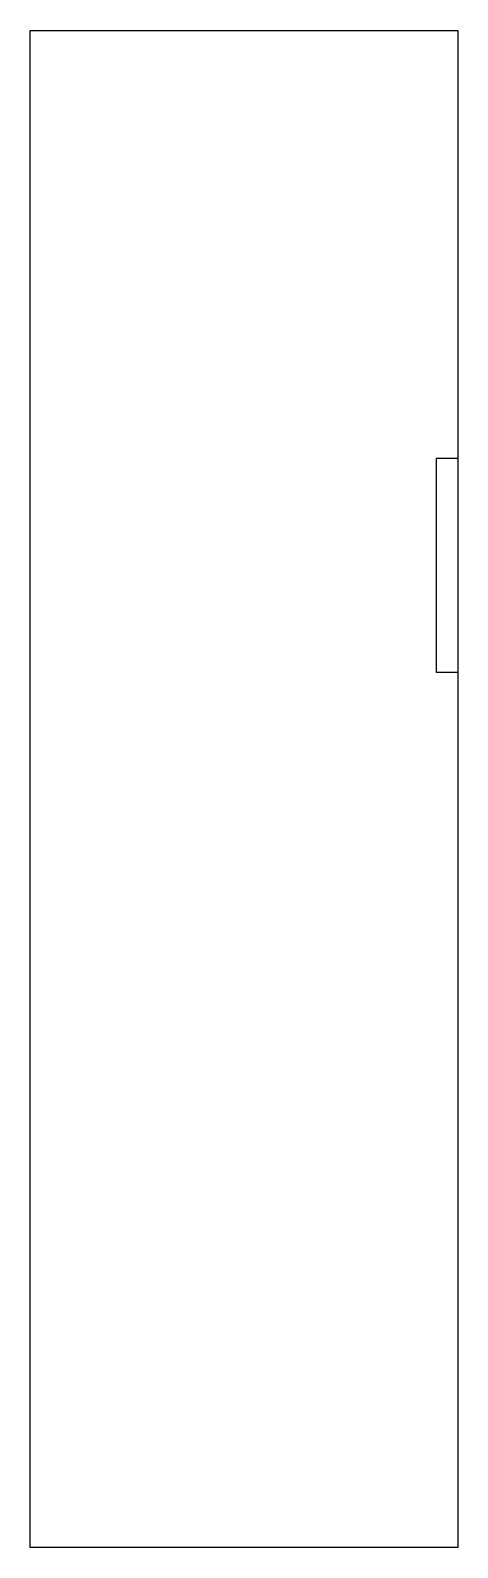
# Model space of a CAD drawing. Extents: x 0 to 2, y 0 to 7.09.
import ezdxf

# ---------------------------------------------------------------- set-up
doc = ezdxf.new("R2010")
doc.units = 0
doc.header["$MEASUREMENT"] = 0
doc.layers.add('MODELSKETCH_VISIBLE', color=7, linetype='CONTINUOUS')

msp = doc.modelspace()

# ---------------------------------------------------------------- linework, layer by layer
at = {"layer": 'MODELSKETCH_VISIBLE'}
for p, q in [((0, 7.0895), (2, 7.0895)), ((0, 0), (0, 7.0895)), ((2, 7.0895), (2, 0)), ((1.9, 5.0895), (1.9, 4.0895)), ((2, 5.0895), (1.9, 5.0895)), ((2, 5.0895), (2, 4.0895)), ((2, 4.0895), (1.9, 4.0895)), ((2, 0), (0, 0))]:
    msp.add_line(p, q, dxfattribs=at)

doc.saveas('drawing.dxf')
